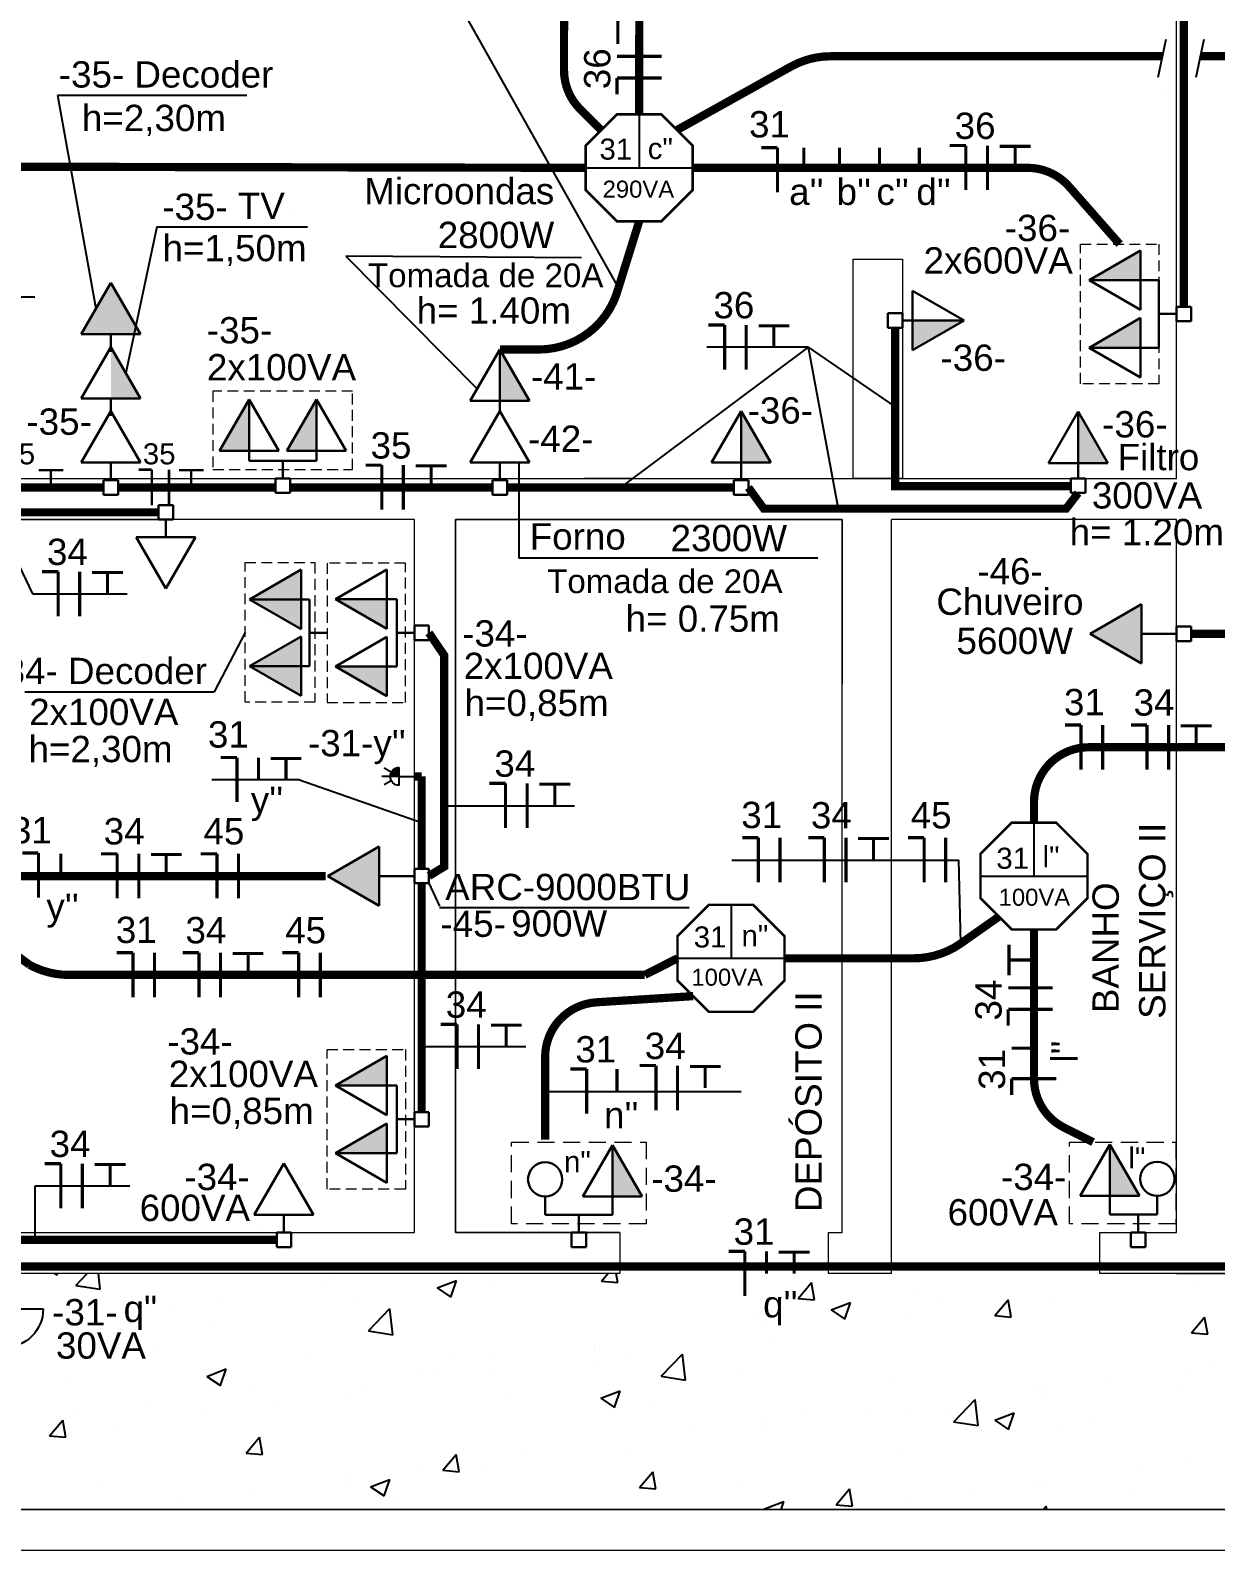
# Model space of a CAD drawing. Header units: millimetres. Extents: x 6597 to 20911, y -10306 to -132.
# Drawn here: x 10610 to 11043, y -6660 to -6106 of the extents above; entities that cross this region are included whole.
import ezdxf
from ezdxf.enums import TextEntityAlignment as Align

# ---------------------------------------------------------------- set-up
doc = ezdxf.new("R2010")
doc.units = ezdxf.units.MM
doc.header["$LTSCALE"] = 25
doc.header["$MEASUREMENT"] = 0
for name, pattern in [('DASHDOT2', [12.7, 6.35, -3.175, 0, -3.175]), ('HIDDEN', [9.525, 6.35, -3.175]), ('RAYITAS', [0.375, 0.25, -0.125])]:
    doc.linetypes.add(name, pattern=pattern)
for name, color, linetype in [('CIRCUITOS', 7, 'Continuous'), ('Iluminação1', 1, 'Continuous'), ('LUMINÁRIAS', 1, 'Continuous'), ('MAAI - ELÉTRICA', 3, 'Continuous'), ('MAAI - HATCH', 1, 'Continuous'), ('MAAI - VEGETAÇÃO', 106, 'Continuous')]:
    doc.layers.add(name, color=color, linetype=linetype)
for name, color, linetype, lineweight in [('EL-Condutos', 5, 'Continuous', 30), ('MAAI - ALVENARIA', 7, 'Continuous', 0), ('P-SIMBOL', 1, 'Continuous', 30), ('TEXTO', 7, 'Continuous', 30), ('TOMADAS', 1, 'Continuous', 20)]:
    doc.layers.add(name, color=color, linetype=linetype, lineweight=lineweight)
doc.styles.add('Arial', font='arial.ttf')

# ---------------------------------------------------------------- blocks, each defined once
blk = doc.blocks.new('Arandela 32W')
at = {"layer": 'LUMINÁRIAS', "color": 1}
for p, q in [((18.1535, 14.125), (18.1535, -14.125)), ((0, -2.6515), (0, 2.6515)), ((0, 2.6515), (5.304, 2.6515)), ((5.304, 2.6515), (5.304, -2.6515)), ((18.1535, 0), (5.304, 0)), ((5.304, -2.6515), (0, -2.6515))]:
    blk.add_line(p, q, dxfattribs=at)
blk.add_arc((18.1535, 0), 14.125, 270, 90, dxfattribs=at)
blk = doc.blocks.new('ARANDELA MEDIA')
at = {"layer": 'MAAI - HATCH'}
h = blk.add_hatch(color=256, dxfattribs=at)
h.dxf.hatch_style = 1
h.paths.add_polyline_path([(0.0882, 0, 0.414214), (0.0554, 0.0328), (0.0554, 0)])
at = {"color": 0}
for p, q in [((0.0554, 0), (0, 0)), ((0.0554, -0.0328), (0.0554, 0.0328))]:
    blk.add_line(p, q, dxfattribs=at)
for points in [[(0.0554, 0), (0.0882, 0)], [(0.0844, 0.0155), (0.1107, 0.0307)], [(0.0844, -0.0155), (0.1107, -0.0307)], [(0.0882, 0), (0.1187, 0)]]:
    blk.add_lwpolyline(points, dxfattribs=at)
blk.add_arc((0.0554, 0), 0.0328, 270, 90, dxfattribs=at)

msp = doc.modelspace()

# ---------------------------------------------------------------- hatches: boundary and pattern name
at = {"layer": 'P-SIMBOL', "linetype": 'Continuous'}
for points in [[(11015.23, -6197.1), (10996.48, -6197.1), (11015.23, -6186.27)], [(10932.11, -6211.76), (10950.86, -6211.76), (10932.11, -6222.58)], [(11015.23, -6221.7), (10996.48, -6221.7), (11015.23, -6210.87)], [(10639.66, -6240.21), (10639.66, -6221.46), (10650.48, -6240.21)], [(10781.57, -6241.12), (10781.57, -6222.37), (10792.4, -6241.12)], [(10690.06, -6259.35), (10690.06, -6240.6), (10679.23, -6259.35)], [(10714.66, -6259.35), (10714.66, -6240.6), (10703.83, -6259.35)], [(10869.55, -6263.63), (10869.55, -6244.88), (10880.37, -6263.63)], [(10992.46, -6263.78), (10992.46, -6245.03), (11003.28, -6263.78)], [(10709.04, -6313.49), (10690.29, -6313.49), (10709.04, -6302.66)], [(10709.04, -6313.49), (10690.29, -6313.49), (10709.04, -6324.31)], [(10740.31, -6313.4), (10721.56, -6313.4), (10740.31, -6324.22)], [(11015.56, -6315.22), (10996.81, -6326.05), (11015.56, -6336.87)], [(10709.04, -6337.91), (10690.29, -6337.91), (10709.04, -6327.08)], [(10709.04, -6337.91), (10690.29, -6337.91), (10709.04, -6348.73)], [(10740.31, -6337.99), (10721.56, -6337.99), (10740.31, -6348.82)], [(10737.56, -6403.57), (10718.81, -6414.4), (10737.56, -6425.22)], [(10740.31, -6490.8), (10721.56, -6490.8), (10740.31, -6479.98)], [(10740.31, -6515.4), (10721.56, -6515.4), (10740.31, -6504.58)], [(10822.66, -6531.27), (10822.66, -6512.52), (10833.48, -6531.27)], [(11004.05, -6531.07), (11004.05, -6512.32), (11014.87, -6531.07)]]:
    msp.add_hatch(color=256, dxfattribs=at).paths.add_polyline_path(points)
at = {"layer": 'P-SIMBOL'}
h = msp.add_hatch(color=256, dxfattribs=at)
h.dxf.hatch_style = 1
h.paths.add_polyline_path([(10628.83, -6216.8), (10650.48, -6216.8), (10639.66, -6198.05)])

# ---------------------------------------------------------------- linework, layer by layer
at = {"layer": 'CIRCUITOS'}
for p, q in [((10758.49, -6081.92), (10824.76, -6200.01)), ((11024.49, -6109.33), (11021.56, -6123.15)), ((11038.3, -6109.33), (11035.37, -6123.15)), ((10620.22, -6129.63), (10689.29, -6129.63)), ((10620.22, -6129.63), (10634.24, -6207.42)), ((10656.43, -6177.67), (10645.07, -6230.84)), ((10656.43, -6177.67), (10711.42, -6177.67)), ((10811.35, -6188.91), (10725.37, -6188.31)), ((10725.37, -6188.31), (10773.27, -6236.75)), ((10611.96, -6203.31), (10549.62, -6203.31)), ((10894.02, -6221.54), (10825.56, -6272.68)), ((10894.02, -6221.54), (10857.01, -6221.54)), ((10894.02, -6221.54), (10925.7, -6243.32)), ((10894.02, -6221.54), (10904.97, -6280.43)), ((10788.45, -6263.63), (10788.45, -6298.45)), ((10596.9, -6281.75), (10611.07, -6311.49)), ((10897.5, -6298.45), (10788.45, -6298.45)), ((10611.07, -6311.49), (10645.56, -6311.49)), ((10688.61, -6325.53), (10677.38, -6347.19)), ((10608.31, -6347.19), (10677.38, -6347.19)), ((10708.52, -6379.32), (10676.5, -6379.32)), ((10708.52, -6379.32), (10753.01, -6394.91)), ((10761.2, -6388.73), (10808.73, -6388.73)), ((10866.17, -6408.55), (10949, -6408.55)), ((10949.74, -6438.93), (10949, -6408.55)), ((10755.66, -6417.05), (10759.5, -6425.42)), ((10850.59, -6426.01), (10759.5, -6426.01)), ((10753.01, -6476.61), (10791.01, -6476.61)), ((10798.06, -6492.91), (10869.52, -6492.91)), ((10612.05, -6527.39), (10646.54, -6527.39)), ((10612.05, -6547.05), (10612.05, -6527.39))]:
    msp.add_line(p, q, dxfattribs=at)
for points, const_width in [([(10824.56, -6110.98), (10824.56, -6099.74)], 1.11), ([(10824.27, -6115.48), (10840.53, -6115.48)], 1.16), ([(10824.27, -6123.35), (10840.53, -6123.35)], 1.16), ([(10824.27, -6129.26), (10824.27, -6123.35)], 1.16), ([(10876.89, -6148.75), (10882.8, -6148.75)], 1.16), ([(10882.8, -6148.75), (10882.8, -6165.01)], 1.16), ([(10892.39, -6148.75), (10892.39, -6155.56)], 1.16), ([(10905.44, -6148.75), (10905.44, -6155.56)], 1.16), ([(10919.99, -6148.75), (10919.99, -6155.56)], 1.16), ([(10934.54, -6148.75), (10934.54, -6155.56)], 1.16), ([(10945.61, -6147.99), (10951.52, -6147.99)], 1.16), ([(10951.52, -6147.99), (10951.52, -6164.25)], 1.16), ([(10959.38, -6147.99), (10959.38, -6164.25)], 1.16), ([(10963.89, -6148.28), (10975.13, -6148.28)], 1.11), ([(10969.51, -6148.28), (10969.51, -6156.12)], 1.11), ([(10857.61, -6213.41), (10863.53, -6213.41)], 1.16), ([(10863.53, -6213.41), (10863.53, -6229.67)], 1.16), ([(10871.39, -6213.41), (10871.39, -6229.67)], 1.16), ([(10875.89, -6213.7), (10887.14, -6213.7)], 1.11), ([(10881.52, -6213.7), (10881.52, -6221.54)], 1.11), ([(10732.56, -6264.55), (10738.48, -6264.55)], 1.16), ([(10738.48, -6264.55), (10738.48, -6280.81)], 1.16), ([(10746.34, -6264.55), (10746.34, -6280.81)], 1.16), ([(10750.84, -6264.84), (10762.09, -6264.84)], 1.11), ([(10756.47, -6264.84), (10756.47, -6272.68)], 1.11), ([(10613.29, -6266.41), (10622.28, -6266.41)], 0.885), ([(10617.78, -6266.41), (10617.78, -6272.68)], 0.885), ([(10649.86, -6266.18), (10654.59, -6266.18)], 0.929), ([(10654.59, -6266.18), (10654.59, -6279.19)], 0.929), ([(10660.88, -6266.18), (10660.88, -6279.19)], 0.929), ([(10664.49, -6266.41), (10673.48, -6266.41)], 0.885), ([(10668.98, -6266.41), (10668.98, -6272.68)], 0.885), ([(10614.54, -6303.36), (10620.45, -6303.36)], 1.16), ([(10620.45, -6303.36), (10620.45, -6319.62)], 1.16), ([(10628.32, -6303.36), (10628.32, -6319.62)], 1.16), ([(10632.82, -6303.65), (10644.06, -6303.65)], 1.11), ([(10638.44, -6303.65), (10638.44, -6311.49)], 1.11), ([(10987.62, -6359.29), (10993.53, -6359.29)], 1.16), ([(10993.53, -6359.29), (10993.53, -6375.55)], 1.16), ([(11001.4, -6359.29), (11001.4, -6375.55)], 1.16), ([(11011.7, -6359.28), (11017.61, -6359.28)], 1.16), ([(11017.61, -6359.28), (11017.61, -6375.55)], 1.16), ([(11025.47, -6359.29), (11025.47, -6375.55)], 1.16), ([(11029.9, -6359.58), (11041.14, -6359.58)], 1.11), ([(11035.52, -6359.58), (11035.52, -6367.42)], 1.11), ([(10679.72, -6371.19), (10685.64, -6371.19)], 1.16), ([(10685.64, -6371.19), (10685.64, -6387.45)], 1.16), ([(10693.5, -6371.19), (10693.5, -6379.32)], 1.16), ([(10697.93, -6371.48), (10709.17, -6371.48)], 1.11), ([(10703.55, -6371.48), (10703.55, -6379.32)], 1.11), ([(10777.71, -6380.59), (10783.62, -6380.59)], 1.16), ([(10783.62, -6380.59), (10783.62, -6396.86)], 1.16), ([(10791.49, -6380.59), (10791.49, -6396.86)], 1.16), ([(10795.99, -6380.89), (10807.24, -6380.89)], 1.11), ([(10801.61, -6380.89), (10801.61, -6388.73)], 1.11), ([(10869.93, -6400.42), (10875.84, -6400.42)], 1.16), ([(10875.84, -6400.42), (10875.84, -6416.68)], 1.16), ([(10883.7, -6400.42), (10883.7, -6416.68)], 1.16), ([(10894, -6400.42), (10899.92, -6400.42)], 1.16), ([(10899.92, -6400.42), (10899.92, -6416.68)], 1.16), ([(10907.78, -6400.42), (10907.78, -6416.68)], 1.16), ([(10912.21, -6400.71), (10923.45, -6400.71)], 1.11), ([(10917.83, -6400.71), (10917.83, -6408.55)], 1.11), ([(10930.39, -6400.42), (10936.3, -6400.42)], 1.16), ([(10936.3, -6400.42), (10936.3, -6416.68)], 1.16), ([(10944.16, -6400.42), (10944.16, -6416.68)], 1.16), ([(10607.34, -6405.99), (10613.25, -6405.99)], 1.16), ([(10613.25, -6405.99), (10613.25, -6422.25)], 1.16), ([(10621.41, -6406.27), (10621.41, -6414.4)], 1.16), ([(10636.07, -6406.27), (10641.98, -6406.27)], 1.16), ([(10641.98, -6406.27), (10641.98, -6422.53)], 1.16), ([(10649.84, -6406.27), (10649.84, -6422.53)], 1.16), ([(10654.27, -6406.56), (10665.51, -6406.56)], 1.11), ([(10659.89, -6406.56), (10659.89, -6414.4)], 1.11), ([(10672.45, -6406.27), (10678.36, -6406.27)], 1.16), ([(10678.36, -6406.27), (10678.36, -6422.53)], 1.16), ([(10686.23, -6406.27), (10686.23, -6422.53)], 1.16), ([(10641.8, -6442.33), (10647.71, -6442.33)], 1.16), ([(10647.71, -6442.33), (10647.71, -6458.59)], 1.16), ([(10655.58, -6442.33), (10655.58, -6458.59)], 1.16), ([(10665.88, -6442.33), (10671.79, -6442.33)], 1.16), ([(10671.79, -6442.33), (10671.79, -6458.59)], 1.16), ([(10679.65, -6442.33), (10679.65, -6458.59)], 1.16), ([(10684.08, -6442.62), (10695.33, -6442.62)], 1.11), ([(10689.7, -6442.62), (10689.7, -6450.46)], 1.11), ([(10702.26, -6442.33), (10708.17, -6442.33)], 1.16), ([(10708.17, -6442.33), (10708.17, -6458.59)], 1.16), ([(10716.04, -6442.33), (10716.04, -6458.59)], 1.16), ([(10967.25, -6450.63), (10967.25, -6439.39)], 1.11), ([(10967.25, -6445.01), (10975.09, -6445.01)], 1.11), ([(10966.96, -6455.14), (10983.22, -6455.14)], 1.16), ([(10966.96, -6463), (10983.22, -6463)], 1.16), ([(10966.96, -6468.91), (10966.96, -6463)], 1.16), ([(10759.99, -6468.48), (10765.9, -6468.48)], 1.16), ([(10765.9, -6468.48), (10765.9, -6484.74)], 1.16), ([(10773.77, -6468.48), (10773.77, -6484.74)], 1.16), ([(10778.27, -6468.77), (10789.52, -6468.77)], 1.11), ([(10783.89, -6468.77), (10783.89, -6476.61)], 1.11), ([(10968.23, -6477.18), (10976.36, -6477.18)], 1.16), ([(10807.27, -6484.78), (10813.18, -6484.78)], 1.16), ([(10813.18, -6484.78), (10813.18, -6501.04)], 1.16), ([(10824.3, -6484.78), (10824.3, -6492.91)], 1.16), ([(10832.56, -6483.51), (10838.48, -6483.51)], 1.16), ([(10838.48, -6483.51), (10838.48, -6499.78)], 1.16), ([(10846.34, -6483.51), (10846.34, -6499.78)], 1.16), ([(10850.84, -6483.8), (10862.09, -6483.8)], 1.11), ([(10856.46, -6483.8), (10856.46, -6491.64)], 1.11), ([(10968.23, -6488.29), (10984.49, -6488.29)], 1.16), ([(10968.23, -6494.2), (10968.23, -6488.29)], 1.16), ([(10615.52, -6519.26), (10621.43, -6519.26)], 1.16), ([(10621.43, -6519.26), (10621.43, -6535.52)], 1.16), ([(10629.29, -6519.26), (10629.29, -6535.52)], 1.16), ([(10633.79, -6519.55), (10645.04, -6519.55)], 1.11), ([(10639.42, -6519.55), (10639.42, -6527.39)], 1.11), ([(10865, -6551.27), (10870.91, -6551.27)], 1.16), ([(10870.91, -6551.27), (10870.91, -6567.53)], 1.16), ([(10878.78, -6551.27), (10878.78, -6559.4)], 1.16), ([(10883.28, -6551.56), (10894.52, -6551.56)], 1.11), ([(10888.9, -6551.56), (10888.9, -6559.4)], 1.11)]:
    msp.add_lwpolyline(points, dxfattribs=dict(at, const_width=const_width))
at = {"layer": 'EL-Condutos', "const_width": 3}
for points in [[(10805, -6056.1), (10804.95, -6120.56, 0.198912), (10810.81, -6134.7), (10818.57, -6142.46)], [(10847.64, -6060.83), (10838.49, -6069.73, 0.202135), (10832.43, -6084.04), (10832.36, -6136.62)], [(11023.2, -6115.42), (10902.29, -6115.42, 0.127666), (10887.7, -6119.2), (10846.15, -6142.33)], [(10851.86, -6156.12), (10974.11, -6156.12, -0.21565), (10989.13, -6162.92), (11007.61, -6183.93)], [(11033.66, -6326.05), (11234.29, -6326.05, 0.342617), (11243.98, -6318.53), (11281.75, -6170.89)], [(10781.57, -6222.37), (10795.75, -6222.37, 0.340743), (10824.76, -6200.01), (10832.36, -6175.62)], [(10976.36, -6394.9), (10976.36, -6387.42, -0.414214), (10996.36, -6367.42), (11078.36, -6367.42, 0.414214), (11098.36, -6347.42), (11098.36, -6267.4)], [(10834.38, -6450.46), (10624.41, -6450.46, -0.126437), (10609.95, -6446.74), (10584.65, -6428.19)], [(10885.36, -6444.4), (10932.47, -6444.4, 0.154573), (10949.74, -6438.93), (10963.57, -6429.19)], [(10976.36, -6433.9), (10976.36, -6488.29, 0.284433), (10987.44, -6506.19), (10997.92, -6511.42)], [(10852.07, -6458.19), (10816.78, -6460.44, 0.395651), (10798.06, -6480.4), (10798.06, -6510.55)]]:
    msp.add_lwpolyline(points, format="xyb", dxfattribs=at)
for points in [[(11031.01, -6206.75), (11031.01, -6065.45)], [(11109.55, -6115.42), (11037.01, -6115.42)], [(10812.86, -6156.12), (10413.28, -6155.35)], [(10925.7, -6214.41), (10925.7, -6272.22), (10989.8, -6272.22)], [(10580.56, -6272.68), (10637.01, -6272.68)], [(10642.31, -6272.68), (10699.7, -6272.68)], [(10705.01, -6272.68), (10778.92, -6272.68)], [(10784.23, -6272.68), (10866.9, -6272.68)], [(10992.46, -6274.7), (10988.08, -6280.43), (10877.82, -6280.43), (10872.2, -6272.68)], [(10536.76, -6281.75), (10657.03, -6281.75)], [(10755.66, -6325.7), (10761.2, -6333.85), (10761.2, -6411), (10755.66, -6414.4)], [(10750.36, -6378.08), (10753.01, -6378.08)], [(10753.01, -6378.08), (10753.01, -6411.75)], [(10590.36, -6414.4), (10718.06, -6414.4)], [(10753.01, -6417.05), (10753.01, -6500.45)], [(10846.36, -6444.4), (10834.38, -6450.46)], [(10582.26, -6547.05), (10700.15, -6547.05)], [(10603.51, -6556.75), (11293.94, -6556.75)]]:
    msp.add_lwpolyline(points, dxfattribs=at)
at = {"layer": 'Iluminação1'}
for p, q in [((10832.36, -6136.62), (10832.36, -6156.12)), ((10812.86, -6156.12), (10851.86, -6156.12)), ((10976.36, -6394.9), (10976.36, -6414.4)), ((10956.86, -6414.4), (10995.86, -6414.4)), ((10865.86, -6424.9), (10865.86, -6444.4)), ((10846.36, -6444.4), (10885.36, -6444.4))]:
    msp.add_line(p, q, dxfattribs=at)
at = {"layer": 'Iluminação1', "const_width": 0.91}
for points in [[(10824.28, -6136.62), (10812.86, -6148.04), (10812.86, -6164.2), (10824.28, -6175.62), (10840.44, -6175.62), (10851.86, -6164.2), (10851.86, -6148.04), (10840.44, -6136.62)], [(10968.28, -6394.9), (10956.86, -6406.32), (10956.86, -6422.48), (10968.28, -6433.9), (10984.43, -6433.9), (10995.86, -6422.48), (10995.86, -6406.32), (10984.43, -6394.9)], [(10857.78, -6424.9), (10846.36, -6436.32), (10846.36, -6452.48), (10857.78, -6463.9), (10873.93, -6463.9), (10885.36, -6452.48), (10885.36, -6436.32), (10873.93, -6424.9)]]:
    msp.add_lwpolyline(points, close=True, dxfattribs=at)
at = {"layer": 'MAAI - ALVENARIA'}
for p, q in [((11028.36, -6149.4), (11028.36, -5924.38)), ((11028.36, -6259.4), (11028.36, -6089.4)), ((11028.36, -6209.4), (11028.36, -6099.4)), ((11023.03, -6127.76), (11023.03, -6127.76)), ((11028.36, -6269.4), (11028.36, -6149.4)), ((10910.36, -6269.4), (10910.36, -6189.4)), ((10910.36, -6189.4), (10928.36, -6189.4)), ((10928.36, -6189.4), (10928.36, -6269.4)), ((10928.36, -6204.4), (10928.36, -6269.4)), ((10376.36, -6269.4), (11028.36, -6269.4)), ((10830.36, -6269.4), (10812.36, -6269.4)), ((10928.36, -6269.4), (10910.36, -6269.4)), ((10928.36, -6269.4), (11028.36, -6269.4)), ((10391.36, -6284.4), (10659.68, -6284.4)), ((10750.36, -6284.4), (10391.36, -6284.4)), ((10750.36, -6544.4), (10750.36, -6284.4)), ((10765.36, -6544.4), (10765.36, -6284.4)), ((10765.36, -6284.4), (10906.36, -6284.4)), ((10906.36, -6284.4), (10906.36, -6344.4)), ((10391.36, -6544.4), (10750.36, -6544.4)), ((10825.36, -6544.4), (10765.36, -6544.4)), ((10765.36, -6544.4), (10825.36, -6544.4)), ((10825.36, -6544.4), (10825.36, -6559.4)), ((10825.36, -6559.4), (10376.36, -6559.4)), ((14342.86, -6645.4), (9548.86, -6645.4)), ((9548.86, -6645.4), (14342.86, -6645.4)), ((15548.86, -6660.4), (9533.86, -6660.4))]:
    msp.add_line(p, q, dxfattribs=at)
for points in [[(10906.36, -6284.4), (10765.36, -6284.4), (10765.36, -6544.4)], [(10906.36, -6544.4), (10906.36, -6284.4)], [(11000.36, -6544.4), (11028.36, -6544.4), (11028.36, -6284.4), (10924.36, -6284.4)], [(10924.36, -6544.4), (10924.36, -6284.4)], [(10924.36, -6559.4), (10901.36, -6559.4), (10901.36, -6544.4), (10906.36, -6544.4)], [(10924.36, -6559.4), (10924.36, -6544.4)], [(11000.36, -6559.4), (11000.36, -6544.4)], [(11028.36, -6559.4), (11135.35, -6559.4), (11000.36, -6559.4)]]:
    msp.add_lwpolyline(points, dxfattribs=at)
at = {"layer": 'MAAI - VEGETAÇÃO', "linetype": 'Continuous', "transparency": 33554559}
for p, q in [((10706.38, -6173.68), (10706.38, -6173.68)), ((10679.58, -6248.18), (10679.58, -6248.18)), ((10679.58, -6248.18), (10679.58, -6248.18)), ((10698.12, -6299.19), (10698.12, -6299.19)), ((10703.58, -6305.61), (10703.58, -6305.61)), ((10697.97, -6321.25), (10697.97, -6321.25)), ((10693.56, -6543.7), (10693.56, -6543.7)), ((10619.16, -6559.4), (10619.97, -6559.95)), ((10619.97, -6559.95), (10620.15, -6559.4)), ((10626.89, -6563.74), (10635.78, -6565.11)), ((10626.9, -6563.73), (10631.05, -6559.4)), ((10635.78, -6565.11), (10635.12, -6559.4)), ((10716.28, -6562.93), (10716.28, -6562.93)), ((10719.4, -6561.16), (10719.4, -6561.16)), ((10758.71, -6564.6), (10765.71, -6561.91)), ((10763.68, -6567.95), (10765.71, -6561.91)), ((10779.27, -6563.34), (10779.27, -6563.34)), ((10818.61, -6562.15), (10820.92, -6559.4)), ((10818.61, -6562.15), (10824.59, -6562.67)), ((10824.59, -6562.67), (10823.99, -6559.4)), ((10890.34, -6568.43), (10895.16, -6562.68)), ((10896.32, -6568.95), (10895.16, -6562.68)), ((11005.25, -6560.86), (11005.25, -6560.86)), ((11034.3, -6561.79), (11034.3, -6561.79)), ((10678.4, -6567.91), (10678.4, -6567.91)), ((10758.71, -6564.6), (10763.68, -6567.95)), ((10890.34, -6568.43), (10896.32, -6568.95)), ((10932.55, -6566.13), (10932.55, -6566.13)), ((10942.09, -6569.18), (10942.09, -6569.18)), ((10962.07, -6574.7), (10966.89, -6568.96)), ((10968.04, -6575.23), (10966.89, -6568.96)), ((10982.36, -6569.29), (10982.36, -6569.29)), ((10653.37, -6571.21), (10653.37, -6571.21)), ((10661.08, -6571.17), (10661.08, -6571.17)), ((10727.93, -6570.38), (10727.93, -6570.38)), ((10733.62, -6580.28), (10741.41, -6572.16)), ((10742.51, -6581.67), (10741.4, -6572.17)), ((10902.42, -6572.61), (10909.42, -6569.92)), ((10902.42, -6572.61), (10907.39, -6575.96)), ((10904.22, -6574.16), (10904.22, -6574.16)), ((10907.39, -6575.96), (10909.42, -6569.92)), ((10962.07, -6574.7), (10968.04, -6575.22)), ((10675.99, -6577.88), (10675.99, -6577.88)), ((10733.61, -6580.29), (10742.51, -6581.67)), ((10874.23, -6576.14), (10874.23, -6576.14)), ((10879.19, -6577.46), (10879.19, -6577.46)), ((10931.85, -6575.69), (10931.85, -6575.69)), ((11033.79, -6580.98), (11038.61, -6575.23)), ((11039.77, -6581.5), (11038.61, -6575.23)), ((10625.48, -6584.28), (10625.48, -6584.28)), ((10815.91, -6586.15), (10815.91, -6586.15)), ((10816.03, -6585.77), (10816.03, -6585.77)), ((10880.51, -6582.73), (10880.51, -6582.73)), ((11033.79, -6580.98), (11039.77, -6581.5)), ((10656.75, -6586.31), (10656.75, -6586.31)), ((10710.13, -6588.57), (10710.13, -6588.57)), ((10763.51, -6590.83), (10763.51, -6590.83)), ((10778.16, -6590.76), (10778.16, -6590.76)), ((10828.57, -6590.23), (10828.57, -6590.23)), ((10840.35, -6596.83), (10848.13, -6588.71)), ((10849.23, -6598.22), (10848.13, -6588.72)), ((10674.68, -6596.85), (10681.68, -6594.16)), ((10674.68, -6596.85), (10679.66, -6600.21)), ((10679.66, -6600.21), (10681.68, -6594.16)), ((10753.13, -6594.05), (10753.13, -6594.05)), ((10757.59, -6596.16), (10757.59, -6596.16)), ((10778.06, -6596.63), (10778.06, -6596.63)), ((10816.9, -6593.08), (10816.9, -6593.08)), ((10840.34, -6596.84), (10849.23, -6598.22)), ((10870.28, -6595.34), (10870.28, -6595.34)), ((11003.98, -6597.01), (11003.98, -6597.01)), ((11033.08, -6595.08), (11033.08, -6595.08)), ((11041.85, -6592.02), (11041.85, -6592.02)), ((10624.45, -6597.49), (10624.45, -6597.49)), ((10677.83, -6599.75), (10677.83, -6599.75)), ((10689.97, -6602.37), (10689.97, -6602.37)), ((10731.22, -6602), (10731.22, -6602)), ((10818.4, -6604.86), (10825.4, -6602.17)), ((10823.37, -6608.22), (10825.4, -6602.17)), ((10923.66, -6597.59), (10923.66, -6597.59)), ((10977.04, -6599.85), (10977.04, -6599.85)), ((10978.94, -6600.3), (10978.94, -6600.3)), ((10981.15, -6602.58), (10981.15, -6602.58)), ((11030.43, -6602.1), (11030.43, -6602.1)), ((10652.1, -6607.36), (10652.1, -6607.36)), ((10699.27, -6606.17), (10699.27, -6606.17)), ((10726.71, -6603.67), (10726.71, -6603.67)), ((10784.6, -6604.26), (10784.6, -6604.26)), ((10818.4, -6604.86), (10823.37, -6608.22)), ((10837.98, -6606.51), (10837.98, -6606.51)), ((10947.07, -6613.38), (10954.86, -6605.27)), ((10955.96, -6614.77), (10954.85, -6605.27)), ((10617.31, -6618.54), (10622.13, -6612.8)), ((10623.29, -6619.07), (10622.13, -6612.8)), ((10627.06, -6610.65), (10627.06, -6610.65)), ((10674.78, -6611.17), (10674.78, -6611.17)), ((10877.91, -6613.6), (10877.91, -6613.6)), ((10891.36, -6608.77), (10891.36, -6608.77)), ((10915.79, -6608.62), (10915.79, -6608.62)), ((10930.64, -6608.98), (10930.64, -6608.98)), ((10944.75, -6611.02), (10944.75, -6611.02)), ((10947.06, -6613.39), (10955.96, -6614.77)), ((10962.11, -6612.87), (10969.11, -6610.18)), ((10962.11, -6612.87), (10967.08, -6616.23)), ((10967.08, -6616.23), (10969.11, -6610.18)), ((10998.13, -6613.28), (10998.13, -6613.28)), ((10617.31, -6618.54), (10623.29, -6619.07)), ((10624.27, -6617.57), (10624.27, -6617.57)), ((10640.96, -6616.18), (10640.96, -6616.18)), ((10689.04, -6624.82), (10693.86, -6619.07)), ((10695.01, -6625.34), (10693.86, -6619.08)), ((10852.88, -6616.9), (10852.88, -6616.9)), ((10879.29, -6616.02), (10879.29, -6616.02)), ((10986.74, -6615.78), (10986.74, -6615.78)), ((10689.04, -6624.82), (10695.01, -6625.34)), ((10827.35, -6623.52), (10827.35, -6623.52)), ((10751.85, -6630.2), (10751.85, -6630.2)), ((10760.76, -6631.1), (10765.58, -6625.35)), ((10766.74, -6631.62), (10765.58, -6625.35)), ((10776.84, -6629.92), (10776.84, -6629.92)), ((10789.73, -6625.21), (10789.73, -6625.21)), ((10928.42, -6625.79), (10928.42, -6625.79)), ((11031.87, -6628.37), (11031.87, -6628.37)), ((10726.82, -6633.5), (10726.82, -6633.5)), ((10734.37, -6637.11), (10741.38, -6634.43)), ((10739.35, -6640.47), (10741.38, -6634.43)), ((10760.76, -6631.1), (10766.74, -6631.62)), ((10832.49, -6637.37), (10837.31, -6631.63)), ((10838.47, -6637.89), (10837.31, -6631.63)), ((10870.1, -6635.8), (10870.1, -6635.8)), ((10979.93, -6635.87), (10979.93, -6635.87)), ((11015.54, -6631.46), (11015.54, -6631.46)), ((10636.85, -6637.14), (10636.85, -6637.14)), ((10690.24, -6639.4), (10690.24, -6639.4)), ((10725.5, -6636.96), (10725.5, -6636.96)), ((10734.37, -6637.11), (10739.35, -6640.47)), ((10743.62, -6641.66), (10743.62, -6641.66)), ((10832.49, -6637.37), (10838.47, -6637.89)), ((10904.21, -6643.65), (10909.04, -6637.9)), ((10910.19, -6644.17), (10909.04, -6637.9)), ((10952.64, -6639.74), (10952.64, -6639.74)), ((10977.67, -6636.45), (10977.67, -6636.45)), ((11010.7, -6637.74), (11010.7, -6637.74)), ((10663.66, -6641.81), (10663.66, -6641.81)), ((10673.56, -6644.46), (10673.56, -6644.46)), ((10797, -6643.91), (10797, -6643.91)), ((10878.09, -6645.12), (10885.09, -6642.44)), ((10878.09, -6645.12), (10878.5, -6645.4)), ((10884.09, -6645.4), (10885.09, -6642.44)), ((10904.21, -6643.65), (10910.19, -6644.17)), ((10929.42, -6642.27), (10929.42, -6642.27)), ((10979.74, -6645.4), (10980.76, -6644.18)), ((10980.99, -6645.4), (10980.76, -6644.18))]:
    msp.add_line(p, q, dxfattribs=at)
at = {"layer": 'P-SIMBOL'}
for p, q in [((10996.48, -6197.1), (11015.23, -6186.27)), ((11015.23, -6186.27), (11015.23, -6207.93)), ((10628.83, -6216.8), (10639.66, -6198.05)), ((10639.66, -6198.05), (10650.48, -6216.8)), ((10996.48, -6197.1), (11015.23, -6197.1)), ((11015.23, -6207.93), (10996.48, -6197.1)), ((11015.23, -6197.1), (11021.93, -6197.1)), ((11021.93, -6221.7), (11021.93, -6197.1)), ((10932.11, -6222.58), (10932.11, -6200.93)), ((10932.11, -6200.93), (10950.86, -6211.76)), ((10923.05, -6214.41), (10923.05, -6209.1)), ((10923.05, -6209.1), (10928.36, -6209.1)), ((10928.36, -6209.1), (10928.36, -6214.41)), ((11028.36, -6212.05), (11028.36, -6206.75)), ((11028.36, -6206.75), (11033.66, -6206.75)), ((11033.66, -6206.75), (11033.66, -6212.05)), ((10928.36, -6214.41), (10923.05, -6214.41)), ((10934.76, -6211.75), (10928.36, -6211.75)), ((10934.76, -6211.76), (10928.36, -6211.76)), ((10950.86, -6211.76), (10932.11, -6211.76)), ((10950.86, -6211.76), (10932.11, -6222.58)), ((10950.86, -6211.76), (10932.11, -6222.58)), ((10996.48, -6221.7), (11015.23, -6210.87)), ((11015.23, -6210.87), (11015.23, -6232.52)), ((11028.36, -6209.4), (11021.93, -6209.4)), ((11033.66, -6212.05), (11028.36, -6212.05)), ((10650.48, -6216.8), (10628.83, -6216.8)), ((10639.66, -6216.8), (10639.66, -6223.2)), ((10628.83, -6240.21), (10639.66, -6221.46)), ((10639.66, -6221.46), (10650.48, -6240.21)), ((10770.75, -6241.12), (10781.57, -6222.37)), ((10781.57, -6222.37), (10781.57, -6241.12)), ((10781.57, -6222.37), (10792.4, -6241.12)), ((10781.57, -6222.37), (10792.4, -6241.12)), ((10996.48, -6221.7), (11015.23, -6221.7)), ((11015.23, -6232.52), (10996.48, -6221.7)), ((11015.23, -6221.7), (11021.93, -6221.7)), ((10650.48, -6240.21), (10628.83, -6240.21)), ((10639.66, -6240.21), (10639.66, -6246.62)), ((10690.06, -6240.6), (10679.23, -6259.35)), ((10690.06, -6240.6), (10690.06, -6259.35)), ((10700.88, -6259.35), (10690.06, -6240.6)), ((10714.66, -6240.6), (10703.83, -6259.35)), ((10714.66, -6240.6), (10714.66, -6259.35)), ((10725.48, -6259.35), (10714.66, -6240.6)), ((10792.4, -6241.12), (10770.75, -6241.12)), ((10781.57, -6238.48), (10781.57, -6244.88)), ((10628.83, -6263.63), (10639.66, -6244.88)), ((10639.66, -6244.88), (10650.48, -6263.63)), ((10639.66, -6244.88), (10650.48, -6263.63)), ((10770.75, -6263.63), (10781.57, -6244.88)), ((10781.57, -6244.88), (10792.4, -6263.63)), ((10781.57, -6244.88), (10792.4, -6263.63)), ((10858.72, -6263.63), (10869.55, -6244.88)), ((10869.55, -6244.88), (10869.55, -6263.63)), ((10869.55, -6244.88), (10880.37, -6263.63)), ((10869.55, -6244.88), (10880.37, -6263.63)), ((10981.63, -6263.78), (10992.46, -6245.03)), ((10992.46, -6245.03), (10992.46, -6263.78)), ((10992.46, -6245.03), (11003.28, -6263.78)), ((10650.48, -6263.63), (10628.83, -6263.63)), ((10639.66, -6263.63), (10639.66, -6270.03)), ((10679.23, -6259.35), (10700.88, -6259.35)), ((10690.06, -6259.35), (10690.06, -6262.97)), ((10714.66, -6262.97), (10690.06, -6262.97)), ((10702.36, -6269.4), (10702.36, -6262.97)), ((10703.83, -6259.35), (10725.48, -6259.35)), ((10714.66, -6259.35), (10714.66, -6262.97)), ((10792.4, -6263.63), (10770.75, -6263.63)), ((10781.57, -6263.63), (10781.57, -6270.03)), ((10880.37, -6263.63), (10858.72, -6263.63)), ((10869.55, -6263.63), (10869.55, -6270.03)), ((11003.28, -6263.78), (10981.63, -6263.78)), ((10992.46, -6263.78), (10992.46, -6269.4)), ((10637.01, -6270.03), (10642.31, -6270.03)), ((10637.01, -6275.33), (10637.01, -6270.03)), ((10642.31, -6270.03), (10642.31, -6275.33)), ((10705.01, -6269.4), (10699.7, -6269.4)), ((10699.7, -6269.4), (10699.7, -6274.7)), ((10705.01, -6274.7), (10705.01, -6269.4)), ((10778.92, -6270.03), (10784.23, -6270.03)), ((10778.92, -6275.33), (10778.92, -6270.03)), ((10784.23, -6270.03), (10784.23, -6275.33)), ((10866.9, -6270.03), (10872.2, -6270.03)), ((10866.9, -6275.33), (10866.9, -6270.03)), ((10872.2, -6270.03), (10872.2, -6275.33)), ((10995.11, -6269.4), (10989.8, -6269.4)), ((10989.8, -6269.4), (10989.8, -6274.7)), ((10995.11, -6274.7), (10995.11, -6269.4)), ((10642.31, -6275.33), (10637.01, -6275.33)), ((10699.7, -6274.7), (10705.01, -6274.7)), ((10784.23, -6275.33), (10778.92, -6275.33)), ((10872.2, -6275.33), (10866.9, -6275.33)), ((10995.11, -6274.7), (10989.8, -6274.7)), ((10662.34, -6279.09), (10657.03, -6279.09)), ((10657.03, -6279.09), (10657.03, -6284.4)), ((10662.34, -6284.4), (10662.34, -6279.09)), ((10657.03, -6284.4), (10662.34, -6284.4)), ((10659.68, -6290.8), (10659.68, -6284.4)), ((10648.86, -6290.8), (10659.68, -6309.55)), ((10670.51, -6290.8), (10648.86, -6290.8)), ((10659.68, -6309.55), (10670.51, -6290.8)), ((10690.29, -6313.49), (10709.04, -6302.66)), ((10709.04, -6302.66), (10709.04, -6324.31)), ((10740.31, -6302.57), (10721.56, -6313.4)), ((10740.31, -6324.22), (10740.31, -6302.57)), ((10690.29, -6313.49), (10709.04, -6313.49)), ((10709.04, -6324.31), (10690.29, -6313.49)), ((10702.43, -6313.49), (10712.1, -6313.49)), ((10712.1, -6325.7), (10712.1, -6313.49)), ((10721.56, -6313.4), (10740.31, -6313.4)), ((10721.56, -6313.4), (10740.31, -6324.22)), ((10740.31, -6313.4), (10743.93, -6313.4)), ((10743.93, -6313.4), (10743.93, -6337.99)), ((10996.81, -6326.05), (11015.56, -6315.22)), ((11015.56, -6315.22), (11015.56, -6336.87)), ((10712.1, -6325.7), (10718.5, -6325.7)), ((10712.1, -6325.7), (10712.1, -6337.91)), ((10750.36, -6325.7), (10743.93, -6325.7)), ((10750.36, -6323.04), (10750.36, -6328.35)), ((10755.66, -6323.04), (10750.36, -6323.04)), ((10755.66, -6328.35), (10755.66, -6323.04)), ((11028.36, -6328.7), (11028.36, -6323.4)), ((11028.36, -6323.4), (11033.66, -6323.4)), ((11033.66, -6323.4), (11033.66, -6328.7)), ((10690.29, -6337.91), (10709.04, -6327.08)), ((10690.29, -6337.91), (10709.04, -6327.08)), ((10709.04, -6327.08), (10709.04, -6348.73)), ((10740.31, -6327.17), (10721.56, -6337.99)), ((10740.31, -6348.82), (10740.31, -6327.17)), ((10750.36, -6328.35), (10755.66, -6328.35)), ((11015.56, -6336.87), (10996.81, -6326.05)), ((11015.56, -6326.05), (11028.36, -6326.05)), ((11033.66, -6328.7), (11028.36, -6328.7)), ((10690.29, -6337.91), (10709.04, -6337.91)), ((10709.04, -6348.73), (10690.29, -6337.91)), ((10702.43, -6337.91), (10712.1, -6337.91)), ((10721.56, -6337.99), (10740.31, -6337.99)), ((10721.56, -6337.99), (10740.31, -6348.82)), ((10740.31, -6337.99), (10743.93, -6337.99)), ((10718.81, -6414.4), (10737.56, -6403.57)), ((10737.56, -6403.57), (10737.56, -6425.22)), ((10737.56, -6425.22), (10718.81, -6414.4)), ((10737.56, -6414.4), (10750.36, -6414.4)), ((10750.36, -6417.05), (10750.36, -6411.75)), ((10750.36, -6411.75), (10755.66, -6411.75)), ((10755.66, -6411.75), (10755.66, -6417.05)), ((10755.66, -6417.05), (10750.36, -6417.05)), ((10721.56, -6490.8), (10740.31, -6479.98)), ((10740.31, -6479.98), (10740.31, -6501.63)), ((10721.56, -6490.8), (10740.31, -6490.8)), ((10740.31, -6501.63), (10721.56, -6490.8)), ((10740.31, -6490.8), (10743.93, -6490.8)), ((10743.93, -6515.4), (10743.93, -6490.8)), ((10750.36, -6503.1), (10743.93, -6503.1)), ((10750.36, -6500.45), (10755.66, -6500.45)), ((10750.36, -6500.45), (10750.36, -6505.76)), ((10755.66, -6500.45), (10755.66, -6505.76)), ((10721.56, -6515.4), (10740.31, -6504.58)), ((10740.31, -6504.58), (10740.31, -6526.23)), ((10755.66, -6505.76), (10750.36, -6505.76)), ((10811.83, -6531.27), (10822.66, -6512.52)), ((10822.66, -6512.52), (10822.66, -6531.27)), ((10822.66, -6512.52), (10833.48, -6531.27)), ((10993.22, -6531.07), (11004.05, -6512.32)), ((11004.05, -6512.32), (11004.05, -6531.07)), ((11004.05, -6512.32), (11014.87, -6531.07)), ((10691.97, -6538), (10702.8, -6519.25)), ((10702.8, -6519.25), (10713.62, -6538)), ((10721.56, -6515.4), (10740.31, -6515.4)), ((10740.31, -6526.23), (10721.56, -6515.4)), ((10740.31, -6515.4), (10743.93, -6515.4)), ((10798.06, -6531.27), (10798.06, -6537.97)), ((10833.48, -6531.27), (10811.83, -6531.27)), ((10822.66, -6531.27), (10822.66, -6537.97)), ((11014.87, -6531.07), (10993.22, -6531.07)), ((11004.05, -6531.07), (11004.05, -6537.77)), ((11021.33, -6531.07), (11021.33, -6537.77)), ((10713.62, -6538), (10691.97, -6538)), ((10702.8, -6538), (10702.8, -6544.4)), ((10798.06, -6537.97), (10822.66, -6537.97)), ((10810.36, -6544.4), (10810.36, -6537.97)), ((11004.05, -6537.77), (11021.33, -6537.77)), ((11014.36, -6544.4), (11014.36, -6537.77)), ((10700.15, -6544.4), (10705.45, -6544.4)), ((10700.15, -6549.7), (10700.15, -6544.4)), ((10705.45, -6544.4), (10705.45, -6549.7)), ((10807.7, -6544.4), (10813.01, -6544.4)), ((10807.7, -6549.7), (10807.7, -6544.4)), ((10813.01, -6544.4), (10813.01, -6549.7)), ((11011.7, -6544.4), (11017.01, -6544.4)), ((11011.7, -6549.7), (11011.7, -6544.4)), ((11017.01, -6544.4), (11017.01, -6549.7)), ((10705.45, -6549.7), (10700.15, -6549.7)), ((10813.01, -6549.7), (10807.7, -6549.7)), ((11017.01, -6549.7), (11011.7, -6549.7))]:
    msp.add_line(p, q, dxfattribs=at)
for centre in [(10798.06, -6525.02), (11021.33, -6524.82)]:
    msp.add_circle(centre, 6.25, dxfattribs=at)
at = {"layer": 'TOMADAS', "linetype": 'HIDDEN', "ltscale": 0.025}
for points in [[(10993.29, -6234.86), (10993.29, -6183.93), (11021.93, -6183.93), (11021.93, -6234.86)], [(10727.82, -6237.54), (10676.89, -6237.54), (10676.89, -6266.19), (10727.82, -6266.19)], [(10714.11, -6300.07), (10714.11, -6351), (10688.61, -6351), (10688.61, -6300.07)], [(10718.5, -6300.23), (10718.5, -6351.16), (10747.14, -6351.16), (10747.14, -6300.23)], [(10718.5, -6528.57), (10718.5, -6477.64), (10747.14, -6477.64), (10747.14, -6528.57)]]:
    msp.add_lwpolyline(points, close=True, dxfattribs=at)
at = {"layer": 'TOMADAS', "linetype": 'RAYITAS'}
for points in [[(10785.85, -6541.19), (10785.85, -6511.4), (10834.87, -6511.4), (10834.87, -6541.19)], [(10989.31, -6541.21), (10989.31, -6511.42), (11028.07, -6511.42), (11028.07, -6541.21)]]:
    msp.add_lwpolyline(points, close=True, dxfattribs=at)

# ---------------------------------------------------------------- block references
at = {"layer": 'Iluminação1', "xscale": -1, "rotation": 90.00000000000007}
msp.add_blockref('Arandela 32W', (10600.86, -6554.09), dxfattribs=at)
at = {"layer": 'MAAI - ELÉTRICA', "xscale": -100, "yscale": 100, "zscale": 100}
msp.add_blockref('ARANDELA MEDIA', (10750.36, -6378.08), dxfattribs=at)

# ---------------------------------------------------------------- texts
at = {"layer": 'CIRCUITOS', "linetype": 'DASHDOT2', "style": 'Arial'}
for s, p in [('36', (10821.86, -6127.44)), ('34', (10964.55, -6467.09)), ("l''", (10992.33, -6482.44)), ('31', (10965.82, -6492.38))]:
    msp.add_text(s, height=9.6, rotation=90, dxfattribs=at).set_placement(p)
for s, height, p in [('-35- Decoder', 9.6, (10620.69, -6126.84)), ('31', 9.6, (10872.44, -6145.02)), ('36', 9.6, (10947.43, -6145.58)), ('31', 7.68, (10817.88, -6153.12)), ('c"', 7.68, (10835.49, -6152.91)), ('290VA', 6.221, (10819.03, -6167)), ("a''", 9.6, (10887.06, -6169.64)), ("b''", 9.6, (10904.36, -6169.64)), ("c''", 9.6, (10918.91, -6169.64)), ("d''", 9.6, (10933.46, -6169.64)), ('-35-', 9.6, (10658.42, -6175.1)), ('-36-', 9.6, (10965.71, -6182.85)), ('2x600VA', 9.6, (10936.09, -6194.67)), ('Tomada de 20A', 8.64, (10733.44, -6199.64)), ('36', 9.6, (10859.44, -6211)), ('-35-', 9.6, (10674.67, -6220.15)), ('2x100VA', 9.6, (10674.7, -6233.64)), ('-36-', 9.6, (10942.27, -6230.16)), ('-41-', 9.6, (10792.89, -6236.97)), ('-36-', 9.6, (10871.91, -6249.4)), ('-35-', 9.6, (10608.87, -6253.48)), ('-36-', 9.6, (11001.24, -6254.43)), ('35', 9.6, (10734.39, -6262.14)), ('-42-', 9.6, (10791.84, -6259.71)), ('35', 7.68, (10600.12, -6264.25)), ('35', 7.68, (10651.32, -6264.25)), ('34', 9.6, (10616.36, -6300.95)), ('Tomada de 20A', 8.64, (10798.8, -6311.22)), ('-46-', 9.6, (10955.71, -6308.03)), ('-34-', 9.6, (10767.82, -6330.7)), ('-34- Decoder', 9.6, (10596.46, -6344.41)), ('2x100VA', 9.6, (10768.36, -6342.54)), ('31', 9.6, (10987.3, -6355.77)), ('34', 9.6, (11012.69, -6355.89)), ('2x100VA', 9.6, (10609.88, -6359.35)), ('31', 9.6, (10675.08, -6367.54)), ("-31-y''", 9.6, (10711.56, -6370.72)), ('34', 9.6, (10779.54, -6378.19)), ("y''", 9.6, (10690.7, -6391.45)), ('31', 9.6, (10869.6, -6396.91)), ('34', 9.6, (10895, -6397.02)), ('45', 9.6, (10931.38, -6397.02)), ('31', 9.6, (10603.21, -6402.48)), ('34', 9.6, (10637.06, -6402.87)), ('45', 9.6, (10673.44, -6402.87)), ('l"', 7.68, (10979.49, -6411.19)), ('31', 7.68, (10962.63, -6411.75)), ('100VA', 6.221, (10963.47, -6425.23)), ("y''", 9.6, (10616.15, -6430.37)), ('31', 9.6, (10641.48, -6438.82)), ('34', 9.6, (10666.87, -6438.93)), ('45', 9.6, (10703.25, -6438.93)), ('-45-', 9.6, (10759.87, -6436.58)), ('31', 7.68, (10852.26, -6440.45)), ('n"', 7.68, (10869.68, -6439.98)), ('100VA', 6.221, (10851.41, -6454.39)), ('34', 9.6, (10761.82, -6466.08)), ('-34-', 9.6, (10660.25, -6479.49)), ('31', 9.6, (10809.09, -6482.38)), ('34', 9.6, (10834.39, -6481.11)), ('2x100VA', 9.6, (10660.79, -6491.34)), ("n''", 9.6, (10819.54, -6506.38)), ('34', 9.6, (10617.34, -6516.86)), ('l"', 7.68, (11010.81, -6521.01)), ('-34-', 9.6, (10666.48, -6528.93)), ('n"', 7.68, (10804.95, -6522.39)), ('-34-', 9.6, (10964.34, -6528.91)), ('-34-', 9.6, (10836.77, -6529.55)), ('600VA', 9.6, (10650.16, -6540.21)), ('600VA', 9.6, (10944.85, -6541.81)), ('31', 9.6, (10866.82, -6548.86)), ('-31-', 9.6, (10618.26, -6578.26)), ('q"', 9.6, (10644.3, -6577.02)), ("q''", 9.6, (10877.58, -6575.37)), ('30VA', 9.6, (10619.65, -6590.4))]:
    msp.add_text(s, height=height, dxfattribs=at).set_placement(p)
for s, p in [('h=2,30m', (10681.65, -6142.71)), ('TV', (10703.12, -6174.79)), ('h=1,50m', (10711.06, -6190.17)), ('Filtro', (11036.66, -6266.4)), ('300VA', (11037.72, -6280.36)), ('Chuveiro', (10994.42, -6319.14)), ('5600W', (10990.58, -6333.42)), ('h=0,85m', (10821.23, -6356.06)), ('h=2,30m', (10662.18, -6372.87)), ('ARC-9000BTU', (10851.04, -6423.19)), ('900W', (10820.7, -6436.46)), ('h=0,85m', (10713.65, -6504.85))]:
    msp.add_text(s, height=9.6, dxfattribs=at).set_placement(p, align=Align.RIGHT)
at = {"layer": 'CIRCUITOS', "linetype": 'DASHDOT2', "char_height": 9.6, "style": 'Arial'}
for s, insert, width, attachment_point in [('Microondas\\P2800W', (10801.38, -6185.53), 53.163, 9), ('\\pxql;h= 1.40m', (10842.72, -6213.09), 91.518, 9), ('Forno', (10827.47, -6295.47), 100.0722, 9), ('\\pxt12;\\P\\pqr,tz;h= 1.20m', (10989.57, -6293.88), 56.0761, 7)]:
    msp.add_mtext(s, dxfattribs=dict(at, insert=insert, width=width, attachment_point=attachment_point))
at = {"layer": 'CIRCUITOS', "linetype": 'DASHDOT2', "char_height": 9.6, "attachment_point": 9, "style": 'Arial'}
for s, insert in [('2300W', (10886.31, -6296.07)), ('h= 0.75m', (10883.69, -6325.46))]:
    msp.add_mtext(s, dxfattribs=dict(at, insert=insert))
at = {"layer": 'TEXTO', "linetype": 'DASHDOT2', "style": 'Arial'}
for s, p in [('SERVIÇO II', (11024.29, -6466.48)), ('BANHO ', (11007.3, -6464.4)), ('DEPÓSITO II', (10898.92, -6536.93))]:
    msp.add_text(s, height=9.6, rotation=90, dxfattribs=at).set_placement(p)

doc.saveas('drawing.dxf')
